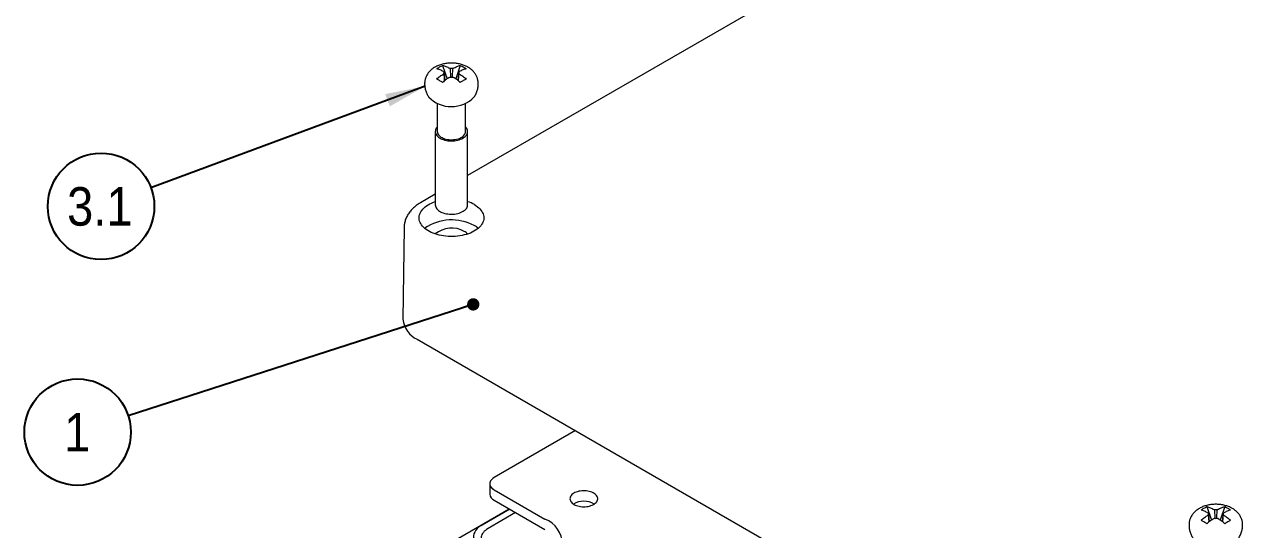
# Model space of a CAD drawing. Header units: inches. Extents: x 0.3 to 33.9, y 0.2 to 21.7.
# Drawn here: x 24.93 to 28.886, y 15.299 to 16.939 of the extents above; entities that cross this region are included whole.
import ezdxf

# ---------------------------------------------------------------- set-up
doc = ezdxf.new("R2010")
doc.units = ezdxf.units.IN
doc.header["$MEASUREMENT"] = 0
doc.linetypes.add('SLD-Solid', pattern=[0])
doc.layers.add('SLD-0', color=7, linetype='SLD-Solid')
doc.styles.add('SLDTEXTSTYLE1', font='GOTHIC.TTF', dxfattribs={"width": 0.913})
doc.styles.get("Standard").update_dxf_attribs({"font": 'GOTHIC.TTF'})
doc.dimstyles.new('SLDDIMSTYLE2', dxfattribs={"dimtxt": 0, "dimasz": 0.04, "dimexe": 0, "dimexo": 0.0625, "dimgap": 0, "dimtad": 0, "dimtih": 1, "dimtoh": 1, "dimdec": 0, "dimrnd": 1e-09, "dimzin": 0, "dimdsep": 46, "dimtxsty": 'Standard', "dimblk1": 'DOT', "dimblk2": 'DOT', "dimsah": 1, "dimcen": 0.09, "dimadec": 0, "dimazin": 0, "dimtfac": 0.04, "dimtdec": 0, "dimtofl": 0, "dimtmove": 0, "dimatfit": 3, "dimldrblk": 'DOT', "dimfxl": 0, "dimfrac": 2, "dimtolj": 1, "dimtzin": 0, "dimarcsym": 0})
doc.dimstyles.new('SLDDIMSTYLE3', dxfattribs={"dimtxt": 0, "dimasz": 0.13, "dimexe": 0, "dimexo": 0.0625, "dimgap": 0, "dimtad": 0, "dimtih": 1, "dimtoh": 1, "dimdec": 0, "dimrnd": 1e-09, "dimzin": 0, "dimdsep": 46, "dimtxsty": 'Standard', "dimsah": 1, "dimcen": 0.09, "dimadec": 0, "dimazin": 0, "dimtfac": 0.13, "dimtdec": 0, "dimtofl": 0, "dimtmove": 0, "dimatfit": 3, "dimfxl": 0, "dimfrac": 2, "dimtolj": 1, "dimtzin": 0, "dimarcsym": 0})

# ---------------------------------------------------------------- blocks, each defined once
blk = doc.blocks.new('SW_NOTE_6')
at = {"layer": 'SLD-0', "color": 0}
blk.add_circle((-0.1644, -0.0531), 0.1728, dxfattribs=at)
at = {"layer": 'SLD-0', "color": 0, "insert": (-0.1657, 0.0092), "char_height": 0.125, "attachment_point": 2, "style": 'SLDTEXTSTYLE1'}
blk.add_mtext('1', dxfattribs=at)
blk = doc.blocks.new('_DOT')
at = {"color": 0, "linetype": 'ByBlock', "lineweight": -2}
blk.add_line((-0.5, 0), (-1, 0), dxfattribs=at)
at = {"color": 0, "linetype": 'ByBlock', "const_width": 0.5}
blk.add_lwpolyline([(-0.25, 0, 1), (0.25, 0, 1)], format="xyb", close=True, dxfattribs=at)
blk = doc.blocks.new('SW_NOTE_7')
at = {"layer": 'SLD-0', "color": 0}
blk.add_circle((-0.162, -0.06), 0.1728, dxfattribs=at)
at = {"layer": 'SLD-0', "color": 0, "insert": (-0.1661, 0.0023), "char_height": 0.125, "attachment_point": 2, "style": 'SLDTEXTSTYLE1'}
blk.add_mtext('3.1', dxfattribs=at)

msp = doc.modelspace()

# ---------------------------------------------------------------- linework, layer by layer
at = {"color": 7, "linetype": 'SLD-Solid', "lineweight": 15}
for p, q in [((28.2105, 17.5107), (26.3695, 16.4479)), ((26.2882, 16.8059), (26.3032, 16.7623)), ((26.2915, 16.7853), (26.2932, 16.7844)), ((26.2932, 16.779), (26.2915, 16.778)), ((26.2932, 16.779), (26.295, 16.7562)), ((26.3123, 16.7954), (26.3107, 16.7964)), ((26.3123, 16.7954), (26.3143, 16.7679)), ((26.3234, 16.7964), (26.3217, 16.7954)), ((26.3458, 16.8059), (26.3308, 16.7623)), ((26.3409, 16.7844), (26.3388, 16.7564)), ((26.3409, 16.7844), (26.3425, 16.7853)), ((26.3425, 16.778), (26.3409, 16.779)), ((26.3107, 16.767), (26.3123, 16.7679)), ((26.3217, 16.7679), (26.3234, 16.767)), ((26.2711, 16.6823), (26.2711, 16.5909)), ((26.3629, 16.5909), (26.3629, 16.6823)), ((26.2645, 16.5909), (26.2645, 16.3531)), ((26.3695, 16.3531), (26.3695, 16.5909)), ((26.2645, 16.3873), (26.2164, 16.3595)), ((26.1632, 16.2797), (26.1597, 15.9816)), ((26.2058, 15.9168), (28.6872, 14.4842)), ((26.7198, 15.62), (26.4554, 15.4674)), ((26.4413, 15.4476), (26.4413, 15.4136)), ((26.4554, 15.4279), (26.6204, 15.3327)), ((26.4554, 15.3939), (26.6204, 15.2987)), ((26.5046, 15.3655), (26.2113, 15.1962)), ((26.5061, 15.3646), (26.4169, 15.3132)), ((26.525, 15.3538), (26.4358, 15.3023)), ((28.7697, 15.3733), (28.7847, 15.3298)), ((28.773, 15.3528), (28.7746, 15.3519)), ((28.7746, 15.3464), (28.773, 15.3455)), ((28.7746, 15.3464), (28.7764, 15.3237)), ((28.7938, 15.3629), (28.7921, 15.3639)), ((28.7938, 15.3629), (28.7958, 15.3353)), ((28.8048, 15.3639), (28.8032, 15.3629)), ((28.8273, 15.3733), (28.8123, 15.3298)), ((28.8223, 15.3519), (28.8203, 15.3239)), ((28.8223, 15.3519), (28.824, 15.3528)), ((28.824, 15.3455), (28.8223, 15.3464)), ((28.7921, 15.3345), (28.7938, 15.3354)), ((28.8032, 15.3354), (28.8048, 15.3345))]:
    msp.add_line(p, q, dxfattribs=at)
at = {"color": 7, "linetype": 'SLD-Solid', "lineweight": 15, "flags": 128}
for points in [[(26.2711, 16.6056), (26.271, 16.6055), (26.2686, 16.6027), (26.2668, 16.5998), (26.2655, 16.5968), (26.2647, 16.5937), (26.2645, 16.5906), (26.2649, 16.5874), (26.2658, 16.5844), (26.2672, 16.5814), (26.2692, 16.5784), (26.2717, 16.5757), (26.2746, 16.5731), (26.278, 16.5706), (26.2819, 16.5684), (26.286, 16.5665), (26.2906, 16.5648), (26.2954, 16.5633), (26.3004, 16.5622), (26.3056, 16.5614), (26.3109, 16.5608), (26.3163, 16.5606), (26.3217, 16.5608), (26.3271, 16.5612), (26.3323, 16.562), (26.3374, 16.563), (26.3423, 16.5644), (26.3469, 16.566), (26.3512, 16.5679), (26.3551, 16.5701), (26.3586, 16.5724), (26.3617, 16.575), (26.3643, 16.5777), (26.3664, 16.5806), (26.3679, 16.5836), (26.369, 16.5867), (26.3695, 16.5898), (26.3694, 16.5929), (26.3688, 16.596), (26.3676, 16.599), (26.3659, 16.602), (26.3637, 16.6048), (26.3629, 16.6056)], [(26.2711, 16.5909), (26.2712, 16.5891), (26.2718, 16.5862), (26.273, 16.5834), (26.2747, 16.5806), (26.2769, 16.578), (26.2796, 16.5755), (26.2828, 16.5733), (26.2864, 16.5712), (26.2903, 16.5694), (26.2946, 16.5678), (26.2991, 16.5665), (26.3039, 16.5655), (26.3088, 16.5648), (26.3138, 16.5645), (26.3189, 16.5644), (26.3239, 16.5647), (26.3289, 16.5653), (26.3337, 16.5662), (26.3383, 16.5674), (26.3427, 16.5689), (26.3467, 16.5707), (26.3504, 16.5727), (26.3536, 16.5749), (26.3565, 16.5774), (26.3588, 16.58), (26.3607, 16.5827), (26.362, 16.5855), (26.3627, 16.5884), (26.3629, 16.5909)], [(26.3913, 16.3537), (26.3964, 16.3505), (26.4012, 16.3471), (26.4055, 16.3435), (26.4093, 16.3397), (26.4127, 16.3358), (26.4156, 16.3318), (26.4179, 16.3276), (26.4198, 16.3234), (26.421, 16.3191), (26.4218, 16.3147), (26.422, 16.3103), (26.4217, 16.3059), (26.4208, 16.3016), (26.4193, 16.2973), (26.4174, 16.2931), (26.4149, 16.2889), (26.4119, 16.2849), (26.4084, 16.281), (26.4044, 16.2773), (26.4, 16.2738), (26.3952, 16.2704), (26.3899, 16.2672), (26.3843, 16.2643), (26.3783, 16.2616), (26.372, 16.2592), (26.3654, 16.2571), (26.3585, 16.2552), (26.3514, 16.2536), (26.3442, 16.2523), (26.3368, 16.2513), (26.3293, 16.2507), (26.3217, 16.2503), (26.3142, 16.2503), (26.3066, 16.2506), (26.2991, 16.2511), (26.2917, 16.252), (26.2844, 16.2533), (26.2773, 16.2548), (26.2704, 16.2566), (26.2637, 16.2587), (26.2573, 16.261), (26.2512, 16.2636), (26.2455, 16.2665), (26.2401, 16.2696), (26.2352, 16.2729), (26.2306, 16.2764), (26.2266, 16.2801), (26.2229, 16.2839), (26.2198, 16.2879), (26.2172, 16.292), (26.2151, 16.2962), (26.2136, 16.3005), (26.2125, 16.3049), (26.212, 16.3092), (26.2121, 16.3136), (26.2127, 16.318), (26.2139, 16.3223), (26.2156, 16.3266), (26.2178, 16.3307), (26.2206, 16.3348), (26.2238, 16.3388), (26.2275, 16.3426), (26.2317, 16.3462), (26.2364, 16.3497), (26.2414, 16.3529), (26.2469, 16.356), (26.2527, 16.3588), (26.2589, 16.3613), (26.2645, 16.3634)], [(26.2645, 16.3531), (26.2645, 16.3527), (26.2649, 16.3495), (26.2658, 16.3465), (26.2672, 16.3435), (26.2692, 16.3406), (26.2717, 16.3378), (26.2746, 16.3352), (26.278, 16.3328), (26.2819, 16.3305), (26.286, 16.3286), (26.2906, 16.3269), (26.2954, 16.3254), (26.3004, 16.3243), (26.3056, 16.3235), (26.3109, 16.3229), (26.3163, 16.3227), (26.3217, 16.3229), (26.3271, 16.3233), (26.3323, 16.3241), (26.3374, 16.3251), (26.3423, 16.3265), (26.3469, 16.3281), (26.3512, 16.33), (26.3551, 16.3322), (26.3586, 16.3346), (26.3617, 16.3371), (26.3643, 16.3399), (26.3664, 16.3427), (26.3679, 16.3457), (26.369, 16.3488), (26.3695, 16.3519), (26.3695, 16.3531)], [(26.4554, 15.4674), (26.4518, 15.465), (26.4487, 15.4625), (26.4461, 15.4597), (26.444, 15.4569), (26.4425, 15.4538), (26.4416, 15.4508), (26.4413, 15.4476), (26.4416, 15.4445), (26.4425, 15.4414), (26.444, 15.4384), (26.4461, 15.4356), (26.4487, 15.4328), (26.4518, 15.4303), (26.4554, 15.4279)], [(26.715, 15.3805), (26.7187, 15.3786), (26.7227, 15.3769), (26.727, 15.3755), (26.7316, 15.3744), (26.7364, 15.3736), (26.7412, 15.3731), (26.7462, 15.3729), (26.7511, 15.373), (26.756, 15.3734), (26.7608, 15.3742), (26.7655, 15.3752), (26.7698, 15.3765), (26.774, 15.3781), (26.7777, 15.38), (26.7812, 15.3821), (26.7841, 15.3844), (26.7867, 15.3868), (26.7887, 15.3894), (26.7903, 15.3921), (26.7913, 15.3949), (26.7918, 15.3978), (26.7917, 15.4007), (26.7911, 15.4035), (26.7899, 15.4063), (26.7883, 15.409), (26.7861, 15.4115), (26.7834, 15.414), (26.7803, 15.4162), (26.7768, 15.4182), (26.773, 15.42), (26.7688, 15.4215), (26.7643, 15.4228), (26.7597, 15.4238), (26.7548, 15.4244), (26.7499, 15.4248), (26.745, 15.4248), (26.74, 15.4245), (26.7352, 15.424), (26.7305, 15.4231), (26.7259, 15.4219), (26.7217, 15.4204), (26.7177, 15.4187), (26.7141, 15.4167), (26.7109, 15.4145), (26.7082, 15.4122), (26.7059, 15.4096), (26.7041, 15.407), (26.7028, 15.4042), (26.702, 15.4014), (26.7018, 15.3985), (26.7022, 15.3957), (26.703, 15.3928), (26.7045, 15.3901), (26.7064, 15.3875), (26.7088, 15.385), (26.7117, 15.3826), (26.715, 15.3805)], [(26.4358, 15.3023), (26.4313, 15.2995), (26.4273, 15.2964), (26.4237, 15.2932), (26.4207, 15.2898), (26.4181, 15.2863), (26.4161, 15.2826), (26.4147, 15.2789), (26.4138, 15.2751), (26.4135, 15.2713), (26.4138, 15.2674), (26.4147, 15.2636), (26.4161, 15.2599), (26.4181, 15.2562), (26.4207, 15.2527), (26.4237, 15.2493), (26.4273, 15.2461), (26.4313, 15.2431), (26.4358, 15.2402)]]:
    msp.add_lwpolyline(points, dxfattribs=at)
at = {"color": 7, "linetype": 'SLD-Solid', "lineweight": 15}
for centre, radius, start, end in [((26.301, 16.7817), 0.00828, 160.7635, 199.2365), ((26.317, 16.7539), 0.0418, 83.5081, 96.4919), ((26.333, 16.7817), 0.00828, 340.7635, 19.2365), ((26.317, 16.8094), 0.0418, 263.5081, 276.4919), ((26.317, 16.7749), 0.103, 224.1453, 315.8847), ((26.3324, 16.2501), 0.1192, 60.3818, 71.8377), ((26.3179, 16.1495), 0.1547, 61.6992, 124.5799), ((26.3179, 16.1937), 0.0839, 60.8476, 129.5059), ((26.3381, 16.2298), 0.0424, 42.286, 60.9406), ((26.3493, 16.2122), 0.0847, 49.8348, 60.2962), ((26.2375, 15.9881), 0.0781, 184.7689, 246.0255), ((26.4661, 15.4165), 0.025, 186.5936, 244.7265), ((26.7468, 15.3239), 0.0672, 59.5782, 120.4218), ((28.7825, 15.3492), 0.00828, 160.7635, 199.2365), ((28.7985, 15.3214), 0.0418, 83.5081, 96.4919), ((28.8145, 15.3492), 0.00828, 340.7635, 19.2365), ((26.433, 15.2713), 0.0449, 110.9922, 249.0078), ((26.5888, 15.2506), 0.088, 291.0647, 68.9353), ((28.7985, 15.3769), 0.0418, 263.5081, 276.4919)]:
    msp.add_arc(centre, radius, start, end, dxfattribs=at)
for points, knots in [([(26.3704, 16.8001), (26.3693, 16.8008), (26.3663, 16.8024), (26.3614, 16.8048), (26.3555, 16.8071), (26.3494, 16.8091), (26.3431, 16.8107), (26.3367, 16.8119), (26.3302, 16.8128), (26.3236, 16.8134), (26.317, 16.8135), (26.3104, 16.8134), (26.3038, 16.8128), (26.2973, 16.8119), (26.2909, 16.8107), (26.2845, 16.809), (26.2782, 16.807), (26.2722, 16.8045), (26.2663, 16.8017), (26.2607, 16.7985), (26.2556, 16.795), (26.2511, 16.7913), (26.2471, 16.7875), (26.2435, 16.7835), (26.2402, 16.7791), (26.2373, 16.7744), (26.2347, 16.7693), (26.2328, 16.7642), (26.2313, 16.7589), (26.2304, 16.7536), (26.23, 16.7495), (26.23, 16.7472), (26.2301, 16.7466)], [0, 0, 0, 0, 0.022249, 0.057768, 0.093412, 0.129199, 0.164956, 0.200611, 0.236148, 0.271593, 0.306998, 0.342429, 0.377949, 0.413624, 0.44953, 0.485732, 0.522276, 0.559163, 0.596333, 0.633592, 0.670669, 0.703517, 0.735654, 0.767085, 0.797867, 0.831474, 0.864373, 0.896565, 0.928151, 0.959235, 0.989917, 1, 1, 1, 1]), ([(26.2691, 16.7948), (26.2722, 16.7969), (26.2784, 16.801), (26.2849, 16.8042), (26.2882, 16.8059)], [0, 0, 0, 0, 0.498802, 1, 1, 1, 1]), ([(26.2915, 16.7853), (26.2897, 16.7864), (26.2859, 16.7885), (26.2803, 16.7911), (26.2746, 16.7933), (26.2709, 16.7943), (26.2691, 16.7948)], [0, 0, 0, 0, 0.2470972, 0.4952171, 0.746918, 1, 1, 1, 1]), ([(26.2691, 16.7615), (26.2709, 16.7631), (26.2745, 16.7663), (26.2801, 16.7706), (26.2858, 16.7746), (26.2896, 16.7769), (26.2915, 16.778)], [0, 0, 0, 0, 0.246787, 0.494897, 0.746863, 1, 1, 1, 1]), ([(26.2882, 16.8059), (26.29, 16.8054), (26.2936, 16.8044), (26.2992, 16.8022), (26.3049, 16.7996), (26.3087, 16.7975), (26.3107, 16.7964)], [0, 0, 0, 0, 0.246787, 0.494897, 0.746863, 1, 1, 1, 1]), ([(26.2952, 16.7564), (26.295, 16.7589), (26.2943, 16.7682), (26.2936, 16.7776), (26.2932, 16.7844)], [0, 0, 0, 0, 0.264703, 1, 1, 1, 1]), ([(26.3197, 16.7677), (26.3199, 16.7701), (26.3206, 16.7794), (26.3213, 16.7886), (26.3217, 16.7954)], [0, 0, 0, 0, 0.2567908, 1, 1, 1, 1]), ([(26.3234, 16.7964), (26.3252, 16.7974), (26.329, 16.7995), (26.3346, 16.8021), (26.3403, 16.8043), (26.344, 16.8053), (26.3458, 16.8059)], [0, 0, 0, 0, 0.2470972, 0.4952171, 0.746918, 1, 1, 1, 1]), ([(26.3391, 16.7562), (26.3392, 16.7575), (26.3398, 16.7651), (26.3404, 16.7726), (26.3409, 16.779)], [0, 0, 0, 0, 0.169556, 1, 1, 1, 1]), ([(26.365, 16.7948), (26.3631, 16.7943), (26.3595, 16.7933), (26.3539, 16.7912), (26.3482, 16.7886), (26.3444, 16.7864), (26.3425, 16.7853)], [0, 0, 0, 0, 0.246787, 0.494897, 0.746863, 1, 1, 1, 1]), ([(26.3425, 16.778), (26.3444, 16.7769), (26.3481, 16.7747), (26.3538, 16.7708), (26.3594, 16.7664), (26.3631, 16.7632), (26.365, 16.7615)], [0, 0, 0, 0, 0.2470972, 0.4952171, 0.746918, 1, 1, 1, 1]), ([(26.3458, 16.8059), (26.3491, 16.8042), (26.3556, 16.801), (26.3618, 16.7969), (26.365, 16.7948)], [0, 0, 0, 0, 0.498802, 1, 1, 1, 1]), ([(26.404, 16.7466), (26.404, 16.7473), (26.404, 16.7496), (26.4036, 16.7537), (26.4027, 16.7589), (26.4014, 16.7638), (26.3995, 16.7687), (26.3973, 16.7734), (26.3946, 16.7779), (26.3915, 16.7822), (26.3881, 16.7863), (26.3842, 16.7902), (26.3799, 16.7938), (26.3753, 16.7972), (26.372, 16.7992), (26.3704, 16.8001)], [0, 0, 0, 0, 0.029192, 0.10753, 0.185454, 0.263223, 0.341116, 0.419428, 0.498468, 0.578555, 0.660013, 0.743136, 0.828157, 0.91519, 1, 1, 1, 1]), ([(26.2301, 16.7466), (26.23, 16.7457), (26.23, 16.7428), (26.2304, 16.7378), (26.2313, 16.7318), (26.2327, 16.7258), (26.2346, 16.72), (26.2368, 16.7144), (26.2395, 16.7091), (26.2417, 16.7053), (26.243, 16.7034), (26.2432, 16.7031)], [0, 0, 0, 0, 0.0566182, 0.1909232, 0.3242331, 0.4566344, 0.5882188, 0.7190837, 0.8493359, 0.9790956, 1, 1, 1, 1]), ([(26.2882, 16.7505), (26.2849, 16.7525), (26.2784, 16.7564), (26.2722, 16.7598), (26.2691, 16.7615)], [0, 0, 0, 0, 0.498802, 1, 1, 1, 1]), ([(26.3107, 16.767), (26.3088, 16.7659), (26.305, 16.7636), (26.2994, 16.7597), (26.2937, 16.7554), (26.29, 16.7521), (26.2882, 16.7505)], [0, 0, 0, 0, 0.2470972, 0.4952171, 0.746918, 1, 1, 1, 1]), ([(26.3458, 16.7505), (26.344, 16.7521), (26.3404, 16.7553), (26.3348, 16.7596), (26.3291, 16.7635), (26.3253, 16.7658), (26.3234, 16.767)], [0, 0, 0, 0, 0.246787, 0.494897, 0.746863, 1, 1, 1, 1]), ([(26.365, 16.7615), (26.3619, 16.7598), (26.3556, 16.7564), (26.3491, 16.7525), (26.3458, 16.7505)], [0, 0, 0, 0, 0.498802, 1, 1, 1, 1]), ([(26.3909, 16.7032), (26.391, 16.7034), (26.3923, 16.7052), (26.3944, 16.709), (26.3973, 16.7146), (26.3997, 16.7207), (26.4016, 16.7269), (26.4029, 16.7331), (26.4037, 16.7394), (26.4041, 16.7439), (26.404, 16.7463), (26.404, 16.7466)], [0, 0, 0, 0, 0.0133618, 0.1420751, 0.2847565, 0.4263459, 0.5664788, 0.7052328, 0.8426964, 0.9789572, 1, 1, 1, 1]), ([(26.2164, 16.3595), (26.2151, 16.3588), (26.2116, 16.3567), (26.206, 16.353), (26.1998, 16.3484), (26.194, 16.3435), (26.1887, 16.3383), (26.1838, 16.3329), (26.1794, 16.3273), (26.1756, 16.3215), (26.1722, 16.3156), (26.1694, 16.3096), (26.1671, 16.3034), (26.1653, 16.2973), (26.1641, 16.291), (26.1634, 16.2852), (26.1633, 16.2814), (26.1632, 16.2797)], [0, 0, 0, 0, 0.041436, 0.116239, 0.190995, 0.265285, 0.338844, 0.411425, 0.482827, 0.552927, 0.621686, 0.689143, 0.755397, 0.820593, 0.884904, 0.948516, 1, 1, 1, 1]), ([(28.8519, 15.3676), (28.8507, 15.3683), (28.8478, 15.3699), (28.8428, 15.3722), (28.8369, 15.3746), (28.8308, 15.3765), (28.8245, 15.3782), (28.8181, 15.3794), (28.8116, 15.3803), (28.8051, 15.3808), (28.7985, 15.381), (28.7919, 15.3808), (28.7853, 15.3803), (28.7788, 15.3794), (28.7723, 15.3781), (28.766, 15.3765), (28.7597, 15.3745), (28.7536, 15.372), (28.7478, 15.3692), (28.7422, 15.3659), (28.7371, 15.3624), (28.7326, 15.3587), (28.7286, 15.3549), (28.725, 15.3509), (28.7217, 15.3466), (28.7187, 15.3419), (28.7162, 15.3368), (28.7142, 15.3316), (28.7128, 15.3264), (28.7119, 15.3211), (28.7115, 15.317), (28.7115, 15.3146), (28.7115, 15.3141)], [0, 0, 0, 0, 0.022249, 0.057768, 0.093412, 0.129199, 0.164956, 0.200611, 0.236148, 0.271593, 0.306998, 0.342429, 0.377949, 0.413624, 0.44953, 0.485732, 0.522276, 0.559163, 0.596333, 0.633592, 0.670669, 0.703517, 0.735654, 0.767085, 0.797867, 0.831474, 0.864373, 0.896565, 0.928151, 0.959235, 0.989917, 1, 1, 1, 1]), ([(28.7505, 15.3623), (28.7536, 15.3643), (28.7599, 15.3684), (28.7664, 15.3717), (28.7697, 15.3733)], [0, 0, 0, 0, 0.498802, 1, 1, 1, 1]), ([(28.773, 15.3528), (28.7711, 15.3539), (28.7674, 15.356), (28.7617, 15.3586), (28.7561, 15.3608), (28.7524, 15.3618), (28.7505, 15.3623)], [0, 0, 0, 0, 0.247097, 0.495217, 0.746918, 1, 1, 1, 1]), ([(28.7697, 15.3733), (28.7715, 15.3728), (28.7751, 15.3718), (28.7807, 15.3697), (28.7864, 15.3671), (28.7902, 15.3649), (28.7921, 15.3639)], [0, 0, 0, 0, 0.246787, 0.494897, 0.746863, 1, 1, 1, 1]), ([(28.7767, 15.3239), (28.7765, 15.3264), (28.7758, 15.3357), (28.7751, 15.345), (28.7746, 15.3519)], [0, 0, 0, 0, 0.264703, 1, 1, 1, 1]), ([(28.8012, 15.3352), (28.8014, 15.3376), (28.8021, 15.3468), (28.8027, 15.3561), (28.8032, 15.3629)], [0, 0, 0, 0, 0.2567908, 1, 1, 1, 1]), ([(28.8048, 15.3639), (28.8067, 15.3649), (28.8105, 15.367), (28.8161, 15.3696), (28.8218, 15.3718), (28.8255, 15.3728), (28.8273, 15.3733)], [0, 0, 0, 0, 0.247097, 0.495217, 0.746918, 1, 1, 1, 1]), ([(28.8205, 15.3237), (28.8207, 15.325), (28.8213, 15.3325), (28.8218, 15.3401), (28.8223, 15.3464)], [0, 0, 0, 0, 0.169556, 1, 1, 1, 1]), ([(28.8464, 15.3623), (28.8446, 15.3618), (28.841, 15.3608), (28.8354, 15.3586), (28.8297, 15.356), (28.8259, 15.3539), (28.824, 15.3528)], [0, 0, 0, 0, 0.246787, 0.494897, 0.746863, 1, 1, 1, 1]), ([(28.8273, 15.3733), (28.8306, 15.3717), (28.8371, 15.3685), (28.8433, 15.3644), (28.8464, 15.3623)], [0, 0, 0, 0, 0.498802, 1, 1, 1, 1]), ([(28.8854, 15.3141), (28.8854, 15.3147), (28.8855, 15.3171), (28.8851, 15.3212), (28.8842, 15.3263), (28.8828, 15.3313), (28.881, 15.3362), (28.8788, 15.3408), (28.8761, 15.3453), (28.873, 15.3496), (28.8695, 15.3537), (28.8656, 15.3576), (28.8614, 15.3613), (28.8568, 15.3647), (28.8535, 15.3666), (28.8519, 15.3676)], [0, 0, 0, 0, 0.029192, 0.10753, 0.185454, 0.263223, 0.341116, 0.419428, 0.498468, 0.578555, 0.660013, 0.743136, 0.828157, 0.91519, 1, 1, 1, 1]), ([(28.7115, 15.3141), (28.7115, 15.3132), (28.7115, 15.3103), (28.7119, 15.3053), (28.7128, 15.2992), (28.7142, 15.2933), (28.716, 15.2875), (28.7183, 15.2819), (28.721, 15.2765), (28.7231, 15.2728), (28.7245, 15.2709), (28.7246, 15.2706)], [0, 0, 0, 0, 0.0566182, 0.1909232, 0.3242331, 0.4566344, 0.5882188, 0.7190837, 0.8493359, 0.9790956, 1, 1, 1, 1]), ([(28.7505, 15.329), (28.7523, 15.3306), (28.756, 15.3338), (28.7616, 15.3381), (28.7673, 15.3421), (28.7711, 15.3443), (28.773, 15.3455)], [0, 0, 0, 0, 0.246787, 0.494897, 0.746863, 1, 1, 1, 1]), ([(28.7697, 15.318), (28.7664, 15.3199), (28.7599, 15.3239), (28.7537, 15.3273), (28.7505, 15.329)], [0, 0, 0, 0, 0.498802, 1, 1, 1, 1]), ([(28.7921, 15.3345), (28.7903, 15.3333), (28.7865, 15.3311), (28.7809, 15.3272), (28.7752, 15.3229), (28.7715, 15.3196), (28.7697, 15.318)], [0, 0, 0, 0, 0.247097, 0.495217, 0.746918, 1, 1, 1, 1]), ([(28.8273, 15.318), (28.8255, 15.3196), (28.8219, 15.3228), (28.8163, 15.3271), (28.8106, 15.331), (28.8068, 15.3333), (28.8048, 15.3345)], [0, 0, 0, 0, 0.2467872, 0.4948973, 0.746863, 1, 1, 1, 1]), ([(28.824, 15.3455), (28.8258, 15.3444), (28.8296, 15.3421), (28.8352, 15.3382), (28.8409, 15.3339), (28.8446, 15.3306), (28.8464, 15.329)], [0, 0, 0, 0, 0.247097, 0.495217, 0.746918, 1, 1, 1, 1]), ([(28.8464, 15.329), (28.8433, 15.3273), (28.8371, 15.3239), (28.8306, 15.3199), (28.8273, 15.318)], [0, 0, 0, 0, 0.498802, 1, 1, 1, 1]), ([(28.8724, 15.2707), (28.8725, 15.2709), (28.8738, 15.2726), (28.8759, 15.2764), (28.8788, 15.2821), (28.8812, 15.2882), (28.883, 15.2943), (28.8844, 15.3006), (28.8852, 15.3068), (28.8855, 15.3114), (28.8855, 15.3138), (28.8855, 15.3141)], [0, 0, 0, 0, 0.013362, 0.142075, 0.284757, 0.426346, 0.566479, 0.705233, 0.842696, 0.978957, 1, 1, 1, 1])]:
    msp.add_open_spline(points, degree=3, knots=knots, dxfattribs=at)

# ---------------------------------------------------------------- block references
at = {"layer": 'SLD-0'}
for name, p in [('SW_NOTE_7', (25.3415, 16.4082)), ('SW_NOTE_6', (25.2677, 15.6682))]:
    msp.add_blockref(name, p, dxfattribs=at)

# ---------------------------------------------------------------- leaders
for points, dimstyle in [([(26.2313, 16.7379), (25.3415, 16.4082)], 'SLDDIMSTYLE3'), ([(26.3878, 16.0299), (25.2677, 15.6682)], 'SLDDIMSTYLE2')]:
    msp.add_leader(points, dimstyle=dimstyle, dxfattribs=at)

doc.saveas('drawing.dxf')
